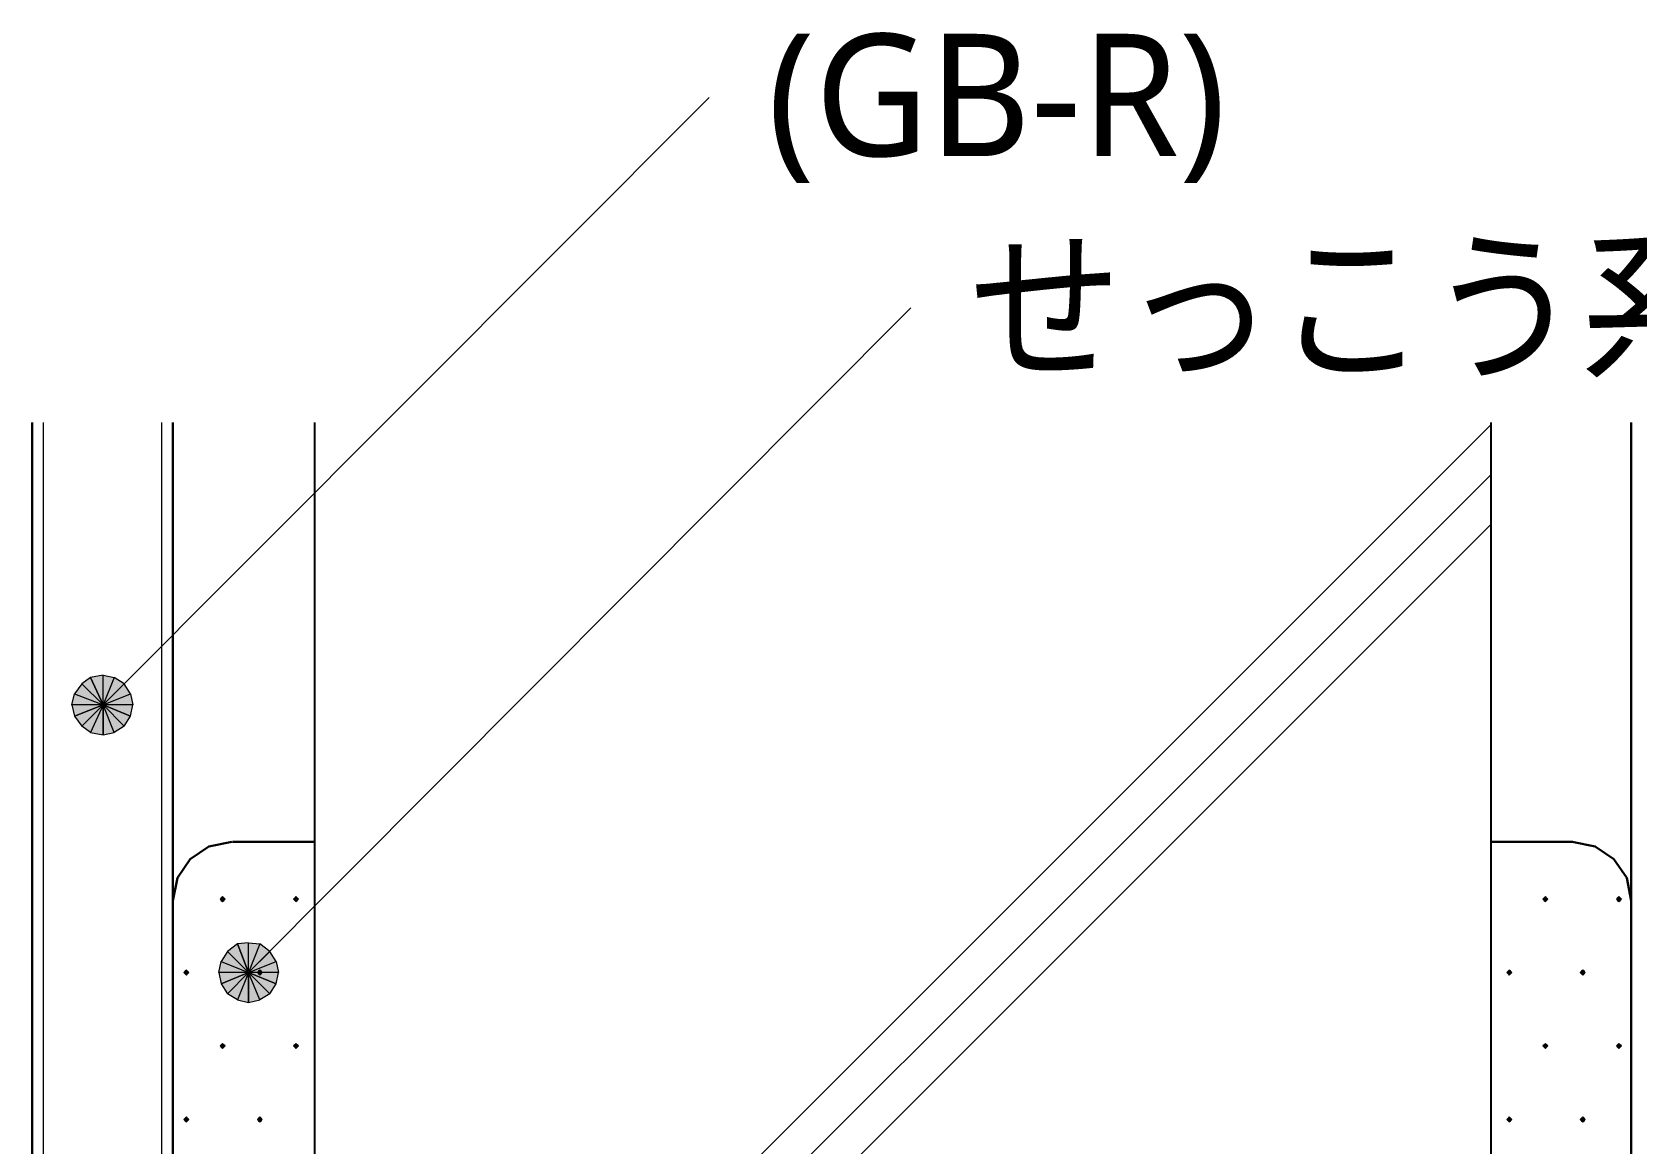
# Model space of a CAD drawing. Header units: millimetres. Extents: x 0 to 420, y 0 to 297.
# Drawn here: x 324.19 to 351.48, y 242.79 to 261.7 of the extents above; entities that cross this region are included whole.
import ezdxf
from ezdxf.enums import TextEntityAlignment as Align

# ---------------------------------------------------------------- set-up
doc = ezdxf.new("R2010")
doc.units = ezdxf.units.MM
doc.styles.add('kst32b', font='NotoSansJP-Variable.ttf')

msp = doc.modelspace()

# ---------------------------------------------------------------- hatches: boundary and pattern name
h = msp.add_hatch(color=7)
h.paths.add_polyline_path([(325.035, 250.613), (324.908, 250.444), (325.395, 250.254), (325.035, 250.613)])
h.paths.add_polyline_path([(324.908, 250.444), (325.395, 250.254), (324.866, 250.254), (324.908, 250.444)])
h.paths.add_polyline_path([(325.395, 250.254), (324.866, 250.254), (324.908, 250.063), (325.395, 250.254)])
for points in [[(325.184, 250.719), (325.035, 250.613), (325.395, 250.254), (325.184, 250.719)], [(327.427, 246.994), (327.406, 246.973), (327.385, 246.951), (327.406, 246.93), (327.427, 246.909), (327.448, 246.93), (327.47, 246.951), (327.448, 246.973), (327.427, 246.994)], [(328.676, 246.994), (328.655, 246.973), (328.634, 246.951), (328.655, 246.93), (328.676, 246.909), (328.697, 246.93), (328.718, 246.951), (328.697, 246.973), (328.676, 246.994)], [(349.927, 246.994), (349.906, 246.973), (349.885, 246.951), (349.906, 246.93), (349.927, 246.909), (349.948, 246.93), (349.97, 246.951), (349.948, 246.973), (349.927, 246.994)], [(351.176, 246.994), (351.155, 246.973), (351.134, 246.951), (351.155, 246.93), (351.176, 246.909), (351.197, 246.93), (351.219, 246.951), (351.197, 246.973), (351.176, 246.994)], [(327.681, 246.189), (327.512, 246.062), (327.872, 245.703), (327.681, 246.189)], [(326.813, 245.745), (326.792, 245.724), (326.771, 245.703), (326.792, 245.681), (326.813, 245.66), (326.834, 245.681), (326.856, 245.703), (326.834, 245.724), (326.813, 245.745)], [(328.062, 245.745), (328.041, 245.724), (328.02, 245.703), (328.041, 245.681), (328.062, 245.66), (328.083, 245.681), (328.104, 245.703), (328.083, 245.724), (328.062, 245.745)], [(349.313, 245.745), (349.292, 245.724), (349.271, 245.703), (349.292, 245.681), (349.313, 245.66), (349.335, 245.681), (349.356, 245.703), (349.335, 245.724), (349.313, 245.745)], [(350.562, 245.745), (350.541, 245.724), (350.52, 245.703), (350.541, 245.681), (350.562, 245.66), (350.584, 245.681), (350.605, 245.703), (350.584, 245.724), (350.562, 245.745)], [(327.427, 244.496), (327.406, 244.475), (327.385, 244.454), (327.406, 244.433), (327.427, 244.412), (327.448, 244.433), (327.47, 244.454), (327.448, 244.475), (327.427, 244.496)], [(328.676, 244.496), (328.655, 244.475), (328.634, 244.454), (328.655, 244.433), (328.676, 244.412), (328.697, 244.433), (328.718, 244.454), (328.697, 244.475), (328.676, 244.496)], [(349.927, 244.496), (349.906, 244.475), (349.885, 244.454), (349.906, 244.433), (349.927, 244.412), (349.948, 244.433), (349.97, 244.454), (349.948, 244.475), (349.927, 244.496)], [(351.176, 244.496), (351.155, 244.475), (351.134, 244.454), (351.155, 244.433), (351.176, 244.412), (351.197, 244.433), (351.219, 244.454), (351.197, 244.475), (351.176, 244.496)], [(326.813, 243.247), (326.792, 243.226), (326.771, 243.205), (326.792, 243.184), (326.813, 243.163), (326.834, 243.184), (326.856, 243.205), (326.834, 243.226), (326.813, 243.247)], [(328.062, 243.247), (328.041, 243.226), (328.02, 243.205), (328.041, 243.184), (328.062, 243.163), (328.083, 243.184), (328.104, 243.205), (328.083, 243.226), (328.062, 243.247)], [(349.313, 243.247), (349.292, 243.226), (349.271, 243.205), (349.292, 243.184), (349.313, 243.163), (349.335, 243.184), (349.356, 243.205), (349.335, 243.226), (349.313, 243.247)], [(350.562, 243.247), (350.541, 243.226), (350.52, 243.205), (350.541, 243.184), (350.562, 243.163), (350.584, 243.184), (350.605, 243.205), (350.584, 243.226), (350.562, 243.247)]]:
    msp.add_hatch(color=7).paths.add_polyline_path(points)
h = msp.add_hatch(color=7)
h.paths.add_polyline_path([(325.755, 250.613), (325.586, 250.719), (325.395, 250.254), (325.755, 250.613)])
h.paths.add_polyline_path([(325.586, 250.719), (325.395, 250.254), (325.395, 250.762), (325.586, 250.719)])
h.paths.add_polyline_path([(325.395, 250.254), (325.395, 250.762), (325.184, 250.719), (325.395, 250.254)])
h = msp.add_hatch(color=7)
h.paths.add_polyline_path([(325.861, 250.063), (325.903, 250.254), (325.395, 250.254), (325.861, 250.063)])
h.paths.add_polyline_path([(325.903, 250.254), (325.395, 250.254), (325.861, 250.444), (325.903, 250.254)])
h.paths.add_polyline_path([(325.395, 250.254), (325.861, 250.444), (325.755, 250.613), (325.395, 250.254)])
h = msp.add_hatch(color=7)
h.paths.add_polyline_path([(324.908, 250.063), (325.035, 249.894), (325.395, 250.254), (324.908, 250.063)])
h.paths.add_polyline_path([(325.035, 249.894), (325.395, 250.254), (325.184, 249.788), (325.035, 249.894)])
h.paths.add_polyline_path([(325.395, 250.254), (325.184, 249.788), (325.395, 249.746), (325.395, 250.254)])
h = msp.add_hatch(color=7)
h.paths.add_polyline_path([(325.395, 249.746), (325.586, 249.788), (325.395, 250.254), (325.395, 249.746)])
h.paths.add_polyline_path([(325.586, 249.788), (325.395, 250.254), (325.755, 249.894), (325.586, 249.788)])
h.paths.add_polyline_path([(325.395, 250.254), (325.755, 249.894), (325.861, 250.063), (325.395, 250.254)])
h = msp.add_hatch(color=7)
h.paths.add_polyline_path([(328.232, 246.062), (328.062, 246.189), (327.872, 245.703), (328.232, 246.062)])
h.paths.add_polyline_path([(328.062, 246.189), (327.872, 245.703), (327.872, 246.211), (328.062, 246.189)])
h.paths.add_polyline_path([(327.872, 245.703), (327.872, 246.211), (327.681, 246.189), (327.872, 245.703)])
h = msp.add_hatch(color=7)
h.paths.add_polyline_path([(327.512, 246.062), (327.406, 245.893), (327.872, 245.703), (327.512, 246.062)])
h.paths.add_polyline_path([(327.406, 245.893), (327.872, 245.703), (327.364, 245.703), (327.406, 245.893)])
h.paths.add_polyline_path([(327.872, 245.703), (327.364, 245.703), (327.406, 245.512), (327.872, 245.703)])
h = msp.add_hatch(color=7)
h.paths.add_polyline_path([(328.337, 245.512), (328.38, 245.703), (327.872, 245.703), (328.337, 245.512)])
h.paths.add_polyline_path([(328.38, 245.703), (327.872, 245.703), (328.337, 245.893), (328.38, 245.703)])
h.paths.add_polyline_path([(327.872, 245.703), (328.337, 245.893), (328.232, 246.062), (327.872, 245.703)])
h = msp.add_hatch(color=7)
h.paths.add_polyline_path([(327.406, 245.512), (327.512, 245.343), (327.872, 245.703), (327.406, 245.512)])
h.paths.add_polyline_path([(327.512, 245.343), (327.872, 245.703), (327.681, 245.237), (327.512, 245.343)])
h.paths.add_polyline_path([(327.872, 245.703), (327.681, 245.237), (327.872, 245.195), (327.872, 245.703)])
h = msp.add_hatch(color=7)
h.paths.add_polyline_path([(327.872, 245.195), (328.062, 245.237), (327.872, 245.703), (327.872, 245.195)])
h.paths.add_polyline_path([(328.062, 245.237), (327.872, 245.703), (328.232, 245.343), (328.062, 245.237)])
h.paths.add_polyline_path([(327.872, 245.703), (328.232, 245.343), (328.337, 245.512), (327.872, 245.703)])

# ---------------------------------------------------------------- linework, layer by layer
at = {"lineweight": 13}
for points in [[(325.395, 250.254), (335.703, 260.583)], [(327.872, 245.703), (339.132, 257.006)], [(324.379, 255.058), (324.379, 227.372)], [(326.39, 255.058), (326.39, 227.372)], [(328.994, 235.013), (348.996, 255.016)], [(328.994, 234.167), (348.996, 254.169)], [(329.438, 233.765), (348.996, 253.323)]]:
    msp.add_lwpolyline(points, dxfattribs=at)
at = {"lineweight": 30}
for points in [[(324.189, 255.058), (324.189, 226.758)], [(326.58, 227.372), (326.58, 255.058)], [(351.388, 255.058), (351.388, 227.372)], [(327.586, 247.925), (327.195, 247.846), (326.875, 247.631), (326.659, 247.311), (326.58, 246.92)], [(327.596, 247.925), (328.994, 247.925)], [(350.393, 247.925), (348.996, 247.925)], [(351.388, 246.92), (351.309, 247.311), (351.093, 247.631), (350.774, 247.846), (350.382, 247.925)]]:
    msp.add_lwpolyline(points, dxfattribs=at)
at = {"lineweight": 25}
for points in [[(328.994, 255.058), (328.994, 233.765)], [(348.996, 255.058), (348.996, 233.765)]]:
    msp.add_lwpolyline(points, dxfattribs=at)
at = {"lineweight": 0}
for points in [[(325.035, 250.613), (324.908, 250.444), (325.395, 250.254)], [(325.184, 250.719), (325.035, 250.613), (325.395, 250.254)], [(325.395, 250.254), (325.395, 250.762), (325.184, 250.719)], [(325.586, 250.719), (325.395, 250.254), (325.395, 250.762)], [(325.755, 250.613), (325.586, 250.719), (325.395, 250.254)], [(325.395, 250.254), (325.861, 250.444), (325.755, 250.613)], [(324.908, 250.444), (325.395, 250.254), (324.866, 250.254)], [(325.903, 250.254), (325.395, 250.254), (325.861, 250.444)], [(325.395, 250.254), (324.866, 250.254), (324.908, 250.063)], [(324.908, 250.063), (325.035, 249.894), (325.395, 250.254)], [(325.035, 249.894), (325.395, 250.254), (325.184, 249.788)], [(325.395, 250.254), (325.184, 249.788), (325.395, 249.746)], [(325.395, 249.746), (325.586, 249.788), (325.395, 250.254)], [(325.586, 249.788), (325.395, 250.254), (325.755, 249.894)], [(325.395, 250.254), (325.755, 249.894), (325.861, 250.063)], [(325.861, 250.063), (325.903, 250.254), (325.395, 250.254)], [(327.427, 246.994), (327.406, 246.973), (327.385, 246.951), (327.406, 246.93), (327.427, 246.909), (327.448, 246.93), (327.47, 246.951), (327.448, 246.973)], [(328.676, 246.994), (328.655, 246.973), (328.634, 246.951), (328.655, 246.93), (328.676, 246.909), (328.697, 246.93), (328.718, 246.951), (328.697, 246.973)], [(349.927, 246.994), (349.906, 246.973), (349.885, 246.951), (349.906, 246.93), (349.927, 246.909), (349.948, 246.93), (349.97, 246.951), (349.948, 246.973)], [(351.176, 246.994), (351.155, 246.973), (351.134, 246.951), (351.155, 246.93), (351.176, 246.909), (351.197, 246.93), (351.219, 246.951), (351.197, 246.973)], [(327.872, 245.703), (327.872, 246.211), (327.681, 246.189)], [(328.062, 246.189), (327.872, 245.703), (327.872, 246.211)], [(327.512, 246.062), (327.406, 245.893), (327.872, 245.703)], [(327.681, 246.189), (327.512, 246.062), (327.872, 245.703)], [(328.232, 246.062), (328.062, 246.189), (327.872, 245.703)], [(327.872, 245.703), (328.337, 245.893), (328.232, 246.062)], [(326.813, 245.745), (326.792, 245.724), (326.771, 245.703), (326.792, 245.681), (326.813, 245.66), (326.834, 245.681), (326.856, 245.703), (326.834, 245.724)], [(327.406, 245.893), (327.872, 245.703), (327.364, 245.703)], [(327.872, 245.703), (327.364, 245.703), (327.406, 245.512)], [(327.406, 245.512), (327.512, 245.343), (327.872, 245.703)], [(327.512, 245.343), (327.872, 245.703), (327.681, 245.237)], [(327.872, 245.703), (327.681, 245.237), (327.872, 245.195)], [(328.38, 245.703), (327.872, 245.703), (328.337, 245.893)], [(327.872, 245.195), (328.062, 245.237), (327.872, 245.703)], [(328.062, 245.237), (327.872, 245.703), (328.232, 245.343)], [(327.872, 245.703), (328.232, 245.343), (328.337, 245.512)], [(328.337, 245.512), (328.38, 245.703), (327.872, 245.703)], [(328.062, 245.745), (328.041, 245.724), (328.02, 245.703), (328.041, 245.681), (328.062, 245.66), (328.083, 245.681), (328.104, 245.703), (328.083, 245.724)], [(349.313, 245.745), (349.292, 245.724), (349.271, 245.703), (349.292, 245.681), (349.313, 245.66), (349.335, 245.681), (349.356, 245.703), (349.335, 245.724)], [(350.562, 245.745), (350.541, 245.724), (350.52, 245.703), (350.541, 245.681), (350.562, 245.66), (350.584, 245.681), (350.605, 245.703), (350.584, 245.724)], [(327.427, 244.496), (327.406, 244.475), (327.385, 244.454), (327.406, 244.433), (327.427, 244.412), (327.448, 244.433), (327.47, 244.454), (327.448, 244.475)], [(328.676, 244.496), (328.655, 244.475), (328.634, 244.454), (328.655, 244.433), (328.676, 244.412), (328.697, 244.433), (328.718, 244.454), (328.697, 244.475)], [(349.927, 244.496), (349.906, 244.475), (349.885, 244.454), (349.906, 244.433), (349.927, 244.412), (349.948, 244.433), (349.97, 244.454), (349.948, 244.475)], [(351.176, 244.496), (351.155, 244.475), (351.134, 244.454), (351.155, 244.433), (351.176, 244.412), (351.197, 244.433), (351.219, 244.454), (351.197, 244.475)], [(326.813, 243.247), (326.792, 243.226), (326.771, 243.205), (326.792, 243.184), (326.813, 243.163), (326.834, 243.184), (326.856, 243.205), (326.834, 243.226)], [(328.062, 243.247), (328.041, 243.226), (328.02, 243.205), (328.041, 243.184), (328.062, 243.163), (328.083, 243.184), (328.104, 243.205), (328.083, 243.226)], [(349.313, 243.247), (349.292, 243.226), (349.271, 243.205), (349.292, 243.184), (349.313, 243.163), (349.335, 243.184), (349.356, 243.205), (349.335, 243.226)], [(350.562, 243.247), (350.541, 243.226), (350.52, 243.205), (350.541, 243.184), (350.562, 243.163), (350.584, 243.184), (350.605, 243.205), (350.584, 243.226)]]:
    msp.add_lwpolyline(points, close=True, dxfattribs=at)

# ---------------------------------------------------------------- texts
at = {"style": 'kst32b'}
for s, height, p, p2 in [('(GB-R)', 2.0791, (336.698, 259.588), (344.495, 259.588)), ('せっこう系直張り用接着材', 2.07913, (340.127, 255.99), (371.314, 255.99))]:
    msp.add_text(s, height=height, dxfattribs=at).set_placement(p, p2, align=Align.FIT)

doc.saveas('drawing.dxf')
